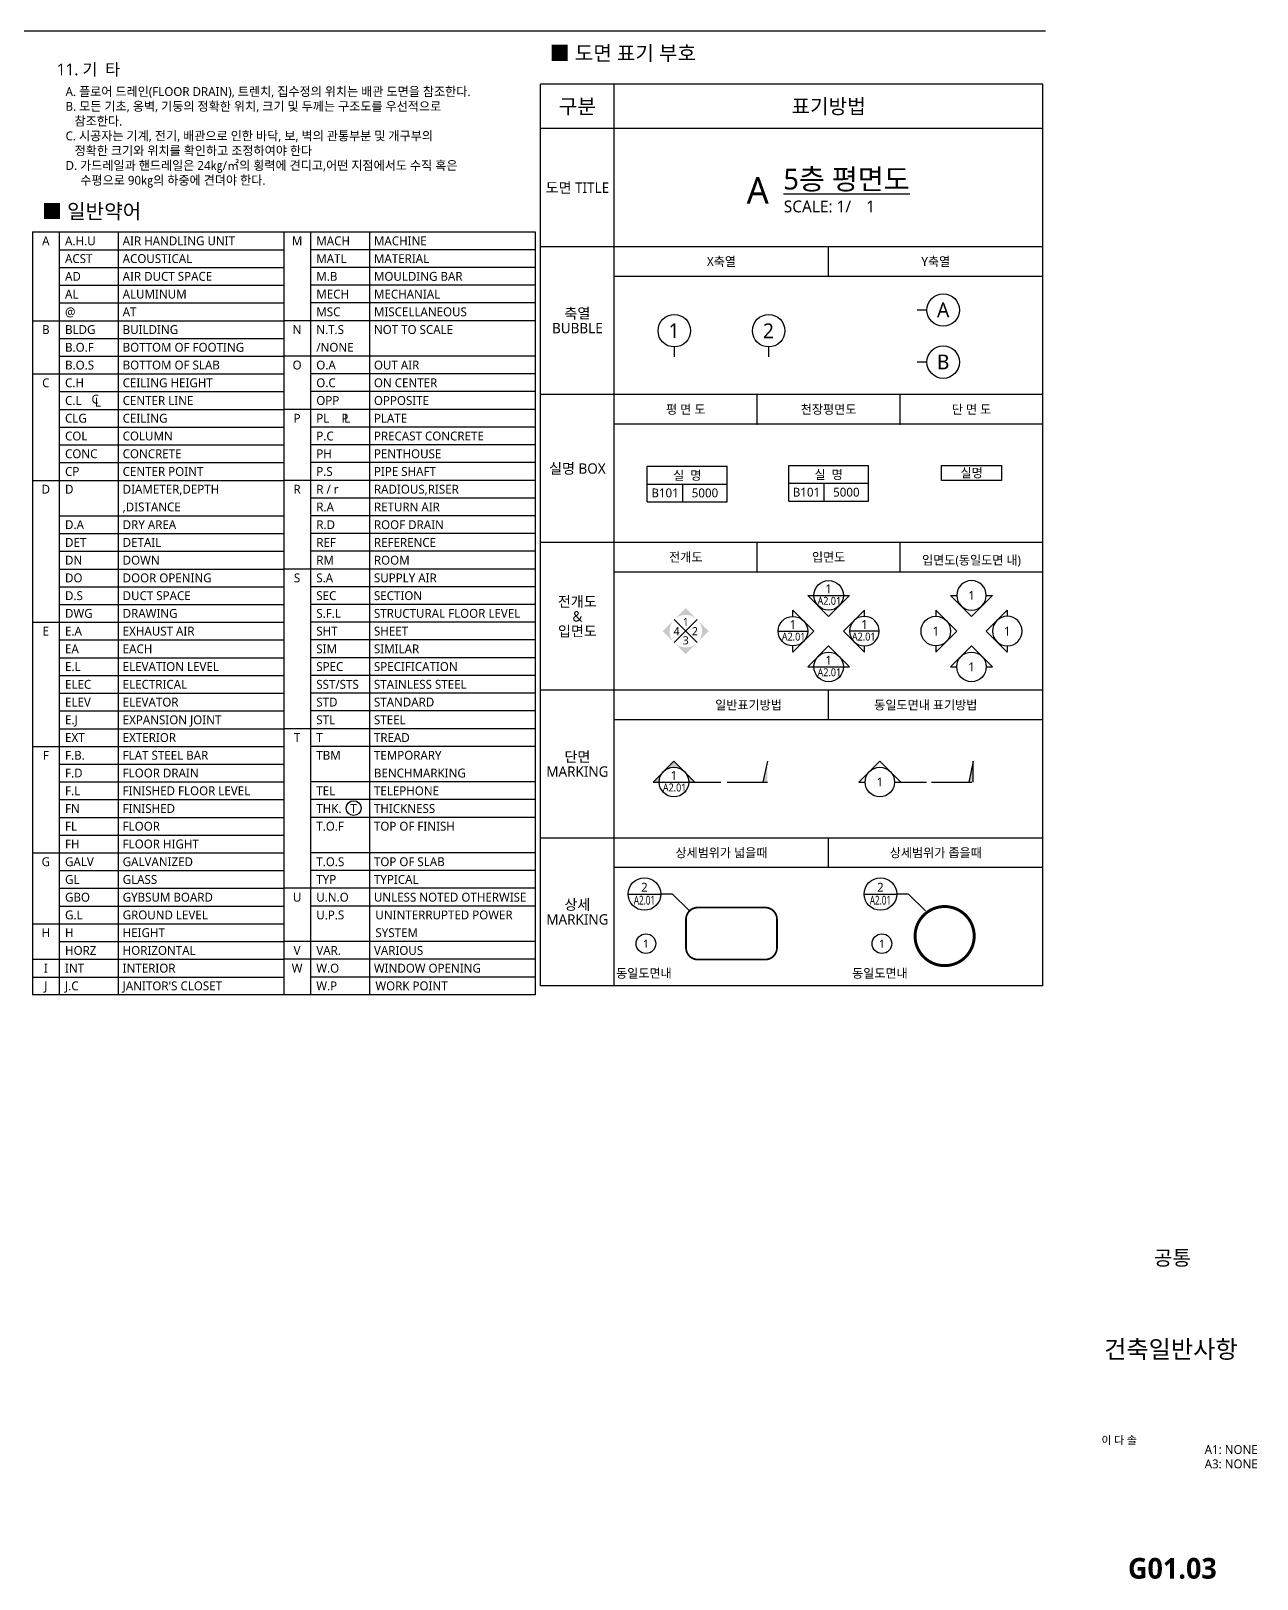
# Model space of a CAD drawing. Header units: millimetres. Extents: x 179512 to 255367, y -13105 to 40634.
# Drawn here: x 213889 to 255367, y -13105 to 39257 of the extents above; entities that cross this region are included whole.
import ezdxf
from ezdxf.enums import TextEntityAlignment as Align

# ---------------------------------------------------------------- set-up
doc = ezdxf.new("R2010")
doc.units = ezdxf.units.MM
doc.header["$LTSCALE"] = 400
doc.header["$MEASUREMENT"] = 0
doc.linetypes.add('DASHDOT', pattern=[1, 0.5, -0.25, 0, -0.25])
for name, color, linetype in [('DM1', 7, 'Continuous'), ('ELE-2', 2, 'Continuous'), ('ELE-4', 4, 'Continuous'), ('ELE-7', 7, 'Continuous'), ('SHT', 5, 'Continuous'), ('SYM', 6, 'Continuous'), ('TAG', 6, 'Continuous'), ('TEXT', 3, 'Continuous'), ('TITLE', 3, 'Continuous'), ('TXT', 3, 'Continuous')]:
    doc.layers.add(name, color=color, linetype=linetype)
doc.styles.add('맑은고딕B', font='malgunbd.ttf')
doc.styles.add('스타일1', font='malgun.ttf')

# ---------------------------------------------------------------- blocks, each defined once
blk = doc.blocks.new('TITLE')
at = {"layer": 'TITLE', "style": '스타일1'}
for tag, height, p in [('동명칭', 6, (776.7674700314461, -457.2640066988205)), ('SCALE-A1', 2.999999999957636, (797.499999988366, -522.0000000011314)), ('SCALE-A3', 2.999999999957636, (797.499999988366, -527.0000000010623)), ('DATA', 2.999999999957636, (797.500000001361, -540.0000000000873))]:
    blk.add_attdef(tag, text='', height=height, dxfattribs=at).set_placement(p, align=Align.MIDDLE)
for tag, height, p in [('TITLE1', 5.999999999912688, (776.4999999882643, -479.4005509591807)), ('TITLE4', 5.999999999912688, (776.4999999882643, -484.3859041607246)), ('TITLE2', 5.999999999912688, (776.4999999882643, -489.0000000016152)), ('TITLE5', 5.999999999912688, (776.4999999882643, -493.9938128240937)), ('TITLE3', 5.999999999912688, (776.4999999882643, -498.7046067628398)), ('NAME-1', 2.999999999957636, (760.1563121383444, -517.5000000011931)), ('NAME-2', 2.999999999957636, (760.1563121383444, -526.5000000010623)), ('A0.00', 6.999999999898137, (776.4999999884967, -561.000000000553))]:
    blk.add_attdef(tag, text='', height=height, dxfattribs=at).set_placement(p, align=Align.MIDDLE_CENTER)
blk = doc.blocks.new('ELE12')
at = {"layer": 'SYM', "color": 6}
blk.add_lwpolyline([(-7.0910438876017, 0), (7.0910438876017, 0), (0, 7.091043887543492)], close=True, dxfattribs=at)
blk.add_circle((-0.01244524744106457, 0), 5, dxfattribs=at)
at = {"layer": 'SYM', "color": 3, "style": '스타일1'}
blk.add_attdef('1', text='', height=3, dxfattribs=at).set_placement((-0.01244524744106457, 2.25), align=Align.MIDDLE)
at = {"layer": 'SYM', "color": 3, "style": '스타일1', "width": 0.8407101707977022}
blk.add_attdef('A2.01', text='', height=2.7, dxfattribs=at).set_placement((-3.768062745220959, -3.190030266763642), (4.219826146611013, -3.190030266763642), align=Align.FIT)
blk = doc.blocks.new('ELE21')
at = {"layer": 'SYM', "color": 6}
blk.add_lwpolyline([(4.987554752617143, -7.091043887659907), (7.091043887659907, -7.091043887659907), (0, 0), (-7.091043887543492, -7.091043887659907), (-5.012445247382857, -7.091043887659907)], dxfattribs=at)
blk.add_circle((-0.01244524738285691, -7.091043887659907), 5, dxfattribs=at)
at = {"layer": 'SYM', "color": 3, "style": '스타일1'}
blk.add_attdef('1', text='', height=3, dxfattribs=at).set_placement((0, -7.091043887659907), align=Align.MIDDLE)
blk = doc.blocks.new('A$C487D402D')
at = {"layer": 'SYM'}
blk.add_line((-4.658450320261181, 1.144941621360885), (6.341549679738817, 1.144941621360885), dxfattribs=at)
blk.add_ellipse((0.841549672288238, 1.144941621360885), major_axis=(5.500000007417283, 1.9138364108e-05), ratio=0.9999999987300145, start_param=-3.4797025648e-06, end_param=6.283181827477021, dxfattribs=at)
at = {"layer": 'SYM', "color": 3, "style": '스타일1', "width": 1.000000001269985}
for tag, height, p in [('A308', 2.75000000023283, (0.841549672288238, -0.9451261382055236)), ('2', 3.300000000279397, (0.841549672288238, 3.454873862167005))]:
    blk.add_attdef(tag, text='', height=height, dxfattribs=at).set_placement(p, align=Align.MIDDLE)
blk = doc.blocks.new('A$C62930536')
at = {"layer": 'SYM'}
blk.add_circle((0.3538476832327433, -0.0716490922632147), 3.333333333343944, dxfattribs=at)
at = {"layer": 'TAG', "color": 3, "style": '스타일1'}
blk.add_attdef('1', text='', height=2.666666666675155, dxfattribs=at).set_placement((0.3407098869938636, -0.1006935721834452), align=Align.MIDDLE)
blk = doc.blocks.new('A$C0CBB1D22')
at = {"layer": 'SYM'}
for p, q in [((-18.03884980302246, -5.121219456944345), (-18.03884980302246, 6.878780543054745)), ((-18.03884980302246, 6.878780543054745), (8.961150196977542, 6.878780543054745)), ((8.961150196977542, -5.121219456944345), (8.961150196977542, 6.878780543054745)), ((-18.03884980302246, 0.8787805430547451), (8.961150196977542, 0.8787805430547451)), ((-6.038849803022457, -5.121219456944345), (-6.038849803022457, 0.8787805430547451)), ((-18.03884980302246, -5.121219456944345), (8.961150196977542, -5.121219456944345))]:
    blk.add_line(p, q, dxfattribs=at)
at = {"layer": 'SYM', "color": 3, "style": '스타일1'}
for tag, p in [('실이름', (-4.538849803022458, 3.878780543054745)), ('실넘버', (-12.03884980302246, -2.121219456945254)), ('천정고', (1.461150196977541, -2.121219456945254))]:
    blk.add_attdef(tag, text='', height=2.5, dxfattribs=at).set_placement(p, align=Align.MIDDLE)
blk = doc.blocks.new('new4')
at = {"layer": 'DM1', "color": 0}
blk.add_line((159.7945912523805, 307.3962823677512), (159.7945912523805, 304.0962823674718), dxfattribs=at)
blk.add_ellipse((159.7945912523805, 312.8962823682168), major_axis=(-5.500000007069132, 6.47760015835e-05), ratio=0.9999999987300149, start_param=3.141604431044625, end_param=9.424789738224211, dxfattribs=at)
at = {"layer": 'TEXT', "color": 3, "style": '스타일1', "width": 1.000000001269985}
blk.add_attdef('1', text='', height=4.950000000419094, dxfattribs=at).set_placement((159.7118693193524, 312.8962823682168), align=Align.MIDDLE)
blk = doc.blocks.new('44')
at = {"color": 3, "style": '스타일1'}
blk.add_text('SCALE: 1/', height=4, dxfattribs=at).set_placement((-99.36455288828199, -6.122080909001994))
at = {"color": 2, "style": '스타일1'}
blk.add_attdef('A', text='', height=8.5, dxfattribs=at).set_placement((-104.4358247911945, -3.182844785292359), align=Align.RIGHT)
at = {"color": 3, "style": '스타일1'}
for tag, p, height in [('%%UYOUR--TITLE--HERE', (-99.49226230598049, 1.600708173625065), 7), ('XXX', (-71.49636567158939, -6.122080909001994), 4)]:
    blk.add_attdef(tag, p, '', height=height, dxfattribs=at)
blk = doc.blocks.new('ELE22')
at = {"layer": 'SYM', "color": 6}
blk.add_lwpolyline([(-7.091043887659907, -4.987554752617143), (-7.091043887659907, -7.091043887659907), (0, 0), (-7.091043887659907, 7.091043887543492), (-7.091043887659907, 5.012445247382857)], dxfattribs=at)
blk.add_circle((-7.091043887659907, 0.01244524738285691), 5, dxfattribs=at)
at = {"layer": 'SYM', "color": 3, "style": '스타일1'}
blk.add_attdef('1', text='', height=3, dxfattribs=at).set_placement((-7.091043887659907, 0.01244524738285691), align=Align.MIDDLE)
blk = doc.blocks.new('ELE13')
at = {"layer": 'SYM', "color": 6}
blk.add_line((-5, 0), (5, 0), dxfattribs=at)
blk.add_line((-5, 0), (5, 0), dxfattribs=at)
blk.add_lwpolyline([(0, 5), (0, 7.103489135042764), (7.091043887659907, 0.01244524749927223), (0, -7.078598640160635), (0, -5)], dxfattribs=at)
blk.add_lwpolyline([(0, 5), (0, 7.103489135042764), (7.091043887659907, 0.01244524749927223), (0, -7.078598640160635), (0, -5)], dxfattribs=at)
blk.add_circle((0, 0), 5, dxfattribs=at)
blk.add_circle((0, 0), 5, dxfattribs=at)
at = {"layer": 'SYM', "color": 3, "style": '스타일1'}
blk.add_attdef('1', text='', height=3, dxfattribs=at).set_placement((0, 2.25), align=Align.MIDDLE)
at = {"layer": 'SYM', "color": 3, "style": '스타일1', "width": 0.8407101707977022}
blk.add_attdef('A2.01', text='', height=2.7, dxfattribs=at).set_placement((-3.755617497779895, -3.190030266763642), (4.232271394052077, -3.190030266763642), align=Align.FIT)
blk = doc.blocks.new('ELE11')
at = {"layer": 'SYM', "color": 6}
blk.add_lwpolyline([(-7.0910438876017, 0), (7.0910438876017, 0), (0, -7.091043887659907)], close=True, dxfattribs=at)
blk.add_circle((-0.01244524744106457, 0), 5, dxfattribs=at)
at = {"layer": 'SYM', "color": 3, "style": '스타일1'}
blk.add_attdef('1', text='', height=3, dxfattribs=at).set_placement((-0.01244524744106457, 2.25), align=Align.MIDDLE)
at = {"layer": 'SYM', "color": 3, "style": '스타일1', "width": 0.8407101707977022}
blk.add_attdef('A2.01', text='', height=2.7, dxfattribs=at).set_placement((-3.768062745220959, -3.190030266763642), (4.219826146611013, -3.190030266763642), align=Align.FIT)

msp = doc.modelspace()

# ---------------------------------------------------------------- hatches: boundary and pattern name
at = {"layer": 'SYM'}
h = msp.add_hatch(color=256, dxfattribs=at)
edge = h.paths.add_edge_path()
edge.add_ellipse((236040.9473878622, 18956.64677771481), major_axis=(388.9087298652697, 388.9087298652697), ratio=0.9999999997984725, start_angle=179.9999999691285, end_angle=225.0000000057733)
edge.add_line((236040.9473878622, 18406.64677766824), (236040.9473878622, 18178.82931835687))
edge.add_line((236040.9473878622, 18178.82931835504), (235652.0386577874, 18567.73804805733))
edge = h.paths.add_edge_path()
edge.add_line((235263.1299273401, 18956.64677771481), (235652.0386577874, 19345.5555074171))
edge.add_ellipse((236040.9473878622, 18956.64677771481), major_axis=(-388.9087298885528, 388.9087298885528), ratio=0.9999999987371637, start_angle=2.744130418069946e-08, end_angle=45.00000003617758)
edge.add_ellipse((236040.9473878622, 18956.64677771481), major_axis=(388.9087298652697, 388.9087298652697), ratio=0.999999998652498, start_angle=134.9999999613969, end_angle=179.9999999691285)
edge.add_line((235652.0386577873, 18567.73804805728), (235263.12992734, 18956.646777713))
edge = h.paths.add_edge_path()
edge.add_line((236040.9473878622, 19734.46423711927), (236040.9473878622, 19506.64677776134))
edge.add_ellipse((236040.9473878622, 18956.64677771481), major_axis=(-388.9087298885528, 388.9087298885528), ratio=0.9999999995054544, start_angle=-45.00000001416768, end_angle=2.744130418069946e-08)
edge.add_line((235652.0386577873, 19345.55550741704), (236040.9473878622, 19734.46423711933))
h = msp.add_hatch(color=256, dxfattribs=at)
edge = h.paths.add_edge_path()
edge.add_ellipse((236040.9473878622, 18956.64677771481), major_axis=(-388.9087298652697, 388.9087298652697), ratio=0.9999999997984725, start_angle=134.9999999942267, end_angle=180.0000000308715, ccw=False)
edge.add_line((236040.9473878622, 18406.64677766824), (236040.9473878622, 18178.82931835687))
edge.add_line((236040.9473878622, 18178.82931835504), (236429.856117937, 18567.73804805733))
edge = h.paths.add_edge_path()
edge.add_line((236818.7648480119, 18956.64677771481), (236429.856117937, 19345.5555074171))
edge.add_ellipse((236040.9473878622, 18956.64677771481), major_axis=(-388.9087305725013, 388.9087305725013), ratio=0.9999999982413644, start_angle=225.0000000503812, end_angle=269.9999999725587, ccw=False)
edge.add_ellipse((236040.9473878622, 18956.64677771481), major_axis=(388.908730516291, 388.908730516291), ratio=0.9999999983260309, start_angle=270.0000000308715, end_angle=314.99999995204433, ccw=False)
edge.add_line((236429.856117937, 18567.73804805728), (236818.7648480118, 18956.646777713))
edge = h.paths.add_edge_path()
edge.add_line((236040.9473878622, 19734.46423711927), (236040.9473878622, 19506.64677776134))
edge.add_ellipse((236040.9473878622, 18956.64677771481), major_axis=(388.9087298885528, 388.9087298885528), ratio=0.9999999995054544, start_angle=359.99999997255867, end_angle=405.00000001416765, ccw=False)
edge.add_line((236429.856117937, 19345.55550741704), (236040.9473878622, 19734.46423711933))
h = msp.add_hatch(color=256, dxfattribs=at)
h.dxf.hatch_style = 1
h.paths.add_polyline_path([(235994.2827794394, 14205.30243741529, -0.198912367379658), (236140.7293888462, 13851.74904682201), (236351.0783023504, 13851.74904682201)])
h.paths.add_polyline_path([(235641.9739135845, 14560.85343558801), (235287.17599825, 14205.30243741239, -0.4142135623754993), (235994.2827794394, 14205.30243741529)])
h.paths.add_polyline_path([(235287.17599825, 14205.30243741239), (234932.8695248301, 13851.74904682201), (235140.7293888462, 13851.74904682201, -0.1989123673775247)])
for points in [[(238800.8423464646, 14554.22746639292), (238650.8423464646, 13851.74904682302), (238800.8423464646, 13851.74904682302)], [(245766.3110326978, 14554.22746639132), (245616.3110326978, 13851.74904682177), (245766.3110326978, 13851.74904682177)]]:
    msp.add_hatch(color=256, dxfattribs=at).paths.add_polyline_path(points)

# ---------------------------------------------------------------- linework, layer by layer
at = {"layer": 'ELE-2'}
msp.add_line((179511.7807211867, 39257.24597016722), (248211.7807211983, 39257.24597016722), dxfattribs=at)
at = {"layer": 'ELE-4'}
for p, q in [((231124.2807211925, 6956.646777736229), (231124.2807211926, 37456.64677773623)), ((248124.2807211925, 37456.64677773629), (231124.2807211926, 37456.64677773623)), ((233624.2807211925, 6956.646777736229), (233624.2807211926, 37456.64677773623)), ((248124.2807211926, 6956.646777736229), (248124.2807211925, 37456.64677773623)), ((248124.2807211925, 35956.64677773629), (231124.2807211926, 35956.64677773623)), ((213941.8436501091, 32457.24597016722), (213941.8436501092, 6657.245970167047)), ((213941.8436501091, 32457.24597016722), (230941.8436501091, 32457.24597016722)), ((222441.8436501091, 32457.24597016722), (222441.8436501092, 6657.245970167047)), ((230941.8436501091, 32457.24597016722), (230941.8436501092, 6657.245970167076)), ((248124.2807211925, 31956.64677773631), (231124.2807211926, 31956.64677773626)), ((248124.2807211925, 31956.64677773632), (231124.2807211926, 31956.64677773626)), ((213941.8436501091, 29457.24597016722), (222441.8436501091, 29457.24597016722)), ((230941.8436501091, 29457.24597016722), (222441.8436501092, 29457.24597016722)), ((230941.8436501091, 28257.24597016723), (222441.8436501091, 28257.24597016721)), ((213941.8436501091, 27657.24597016722), (222441.8436501091, 27657.24597016723)), ((248124.2807211925, 26956.64677773626), (231124.2807211926, 26956.6467777362)), ((230941.8436501091, 26457.24597016723), (222441.8436501092, 26457.24597016723)), ((213941.8436501091, 24057.24597016721), (222441.8436501091, 24057.24597016721)), ((230941.8436501091, 24057.24597016724), (222441.8436501092, 24057.24597016724)), ((248124.2807211925, 21956.64677773628), (231124.2807211926, 21956.64677773622)), ((230941.8436501091, 21057.24597016726), (222441.8436501092, 21057.24597016726)), ((213941.8436501091, 19257.24597016721), (222441.8436501091, 19257.24597016721)), ((248124.2807211926, 16956.64677773628), (231124.2807211926, 16956.64677773622)), ((230941.8436501091, 15657.24597016732), (222441.8436501091, 15657.24597016732)), ((213941.8436501092, 15057.24597016716), (222441.8436501091, 15057.24597016717)), ((248124.2807211926, 11956.64677773623), (231124.2807211926, 11956.64677773623)), ((213941.8436501092, 11457.2459701671), (222441.8436501091, 11457.2459701671)), ((230941.8436501091, 10257.24597016733), (222441.8436501091, 10257.24597016732)), ((213941.8436501091, 9057.245970167061), (222441.8436501091, 9057.245970167061)), ((230941.8436501091, 8457.245970167338), (222441.8436501091, 8457.245970167338)), ((213941.8436501091, 7857.245970167047), (222441.8436501091, 7857.245970167047)), ((230941.8436501091, 7857.245970167338), (222441.8436501091, 7857.245970167323)), ((213941.8436501091, 7257.245970167047), (222441.8436501091, 7257.245970167047)), ((248124.2807211926, 6956.646777736229), (231124.2807211925, 6956.646777736229)), ((222441.8436501091, 6657.245970167047), (213941.8436501092, 6657.245970167032)), ((230941.8436501091, 6657.245970167338), (222441.8436501091, 6657.245970167323))]:
    msp.add_line(p, q, dxfattribs=at)
at = {"layer": 'ELE-7'}
for p, q in [((214841.8436501091, 32457.24597016722), (214841.8436501091, 6657.245970167047)), ((216841.8436501091, 32457.24597016722), (216841.8436501091, 6657.245970167047)), ((223341.8436501091, 32457.24597016722), (223341.8436501091, 6657.245970167047)), ((225341.8436501091, 32457.24597016722), (225341.8436501091, 6657.245970167061)), ((240874.2807211926, 30956.64677773631), (240874.2807211926, 31956.64677773631)), ((214841.8436501092, 31857.24597016722), (222441.8436501091, 31857.24597016721)), ((230941.8436501091, 31857.24597016723), (223341.8436501092, 31857.24597016722)), ((214841.8436501092, 31257.24597016723), (222441.8436501091, 31257.24597016722)), ((230941.8436501091, 31257.24597016723), (223341.8436501092, 31257.24597016722)), ((248124.2807211925, 30956.64677773631), (233624.2807211927, 30956.64677773626)), ((214841.8436501092, 30657.24597016723), (222441.8436501091, 30657.24597016722)), ((230941.8436501091, 30657.24597016722), (223341.8436501092, 30657.24597016722)), ((214841.8436501092, 30057.24597016722), (222441.8436501091, 30057.24597016722)), ((230941.8436501091, 30057.24597016723), (223341.8436501092, 30057.24597016722)), ((214841.8436501092, 28857.24597016722), (222441.8436501091, 28857.24597016722)), ((214841.8436501092, 28257.24597016722), (222441.8436501091, 28257.24597016722)), ((230941.8436501091, 27657.24597016724), (223341.8436501092, 27657.24597016724)), ((214841.8436501092, 27057.24597016722), (222441.8436501091, 27057.24597016722)), ((230941.8436501091, 27057.24597016724), (223341.8436501092, 27057.24597016723)), ((248124.2807211925, 26956.64677773626), (231124.2807211926, 26956.6467777362)), ((238457.6140545259, 25956.6467777362), (238457.6140545259, 26956.6467777362)), ((243290.9473878592, 25956.6467777362), (243290.9473878592, 26956.6467777362)), ((214841.8436501092, 26457.24597016722), (222441.8436501091, 26457.24597016722)), ((214841.8436501092, 25857.24597016722), (222441.8436501091, 25857.24597016721)), ((230941.8436501091, 25857.24597016726), (223341.8436501092, 25857.24597016726)), ((248124.2807211925, 25956.6467777362), (233624.2807211927, 25956.6467777362)), ((214841.8436501092, 25257.24597016722), (222441.8436501091, 25257.24597016723)), ((230941.8436501091, 25257.24597016726), (223341.8436501092, 25257.24597016725)), ((214841.8436501092, 24657.24597016722), (222441.8436501091, 24657.24597016722)), ((230941.8436501091, 24657.24597016725), (223341.8436501092, 24657.24597016724)), ((230941.8436501091, 23457.24597016726), (223341.8436501092, 23457.24597016726)), ((214841.8436501092, 22857.24597016721), (222441.8436501091, 22857.24597016721)), ((230941.8436501091, 22857.24597016726), (223341.8436501092, 22857.24597016726)), ((214841.8436501092, 22257.24597016721), (222441.8436501091, 22257.24597016721)), ((230941.8436501091, 22257.24597016726), (223341.8436501092, 22257.24597016725)), ((214841.8436501092, 21657.24597016721), (222441.8436501091, 21657.24597016722)), ((230941.8436501091, 21657.24597016726), (223341.8436501092, 21657.24597016726)), ((238457.6140545259, 20956.64677773628), (238457.6140545259, 21956.64677773628)), ((243290.9473878592, 20956.64677773628), (243290.9473878592, 21956.64677773628)), ((214841.8436501092, 21057.24597016721), (222441.8436501091, 21057.24597016721)), ((248124.2807211925, 20956.64677773622), (233624.2807211927, 20956.64677773622)), ((214841.8436501092, 20457.24597016721), (222441.8436501091, 20457.24597016721)), ((230941.8436501091, 20457.24597016729), (223341.8436501092, 20457.24597016729)), ((214841.8436501092, 19857.24597016721), (222441.8436501091, 19857.24597016721)), ((230941.8436501091, 19857.24597016729), (223341.8436501092, 19857.24597016728)), ((230941.8436501091, 19257.24597016728), (223341.8436501092, 19257.24597016727)), ((214841.8436501092, 18657.24597016721), (222441.8436501091, 18657.24597016721)), ((230941.8436501091, 18657.24597016729), (223341.8436501092, 18657.24597016729)), ((214841.8436501092, 18057.2459701672), (222441.8436501091, 18057.2459701672)), ((230941.8436501091, 18057.2459701673), (223341.8436501092, 18057.2459701673)), ((214841.8436501092, 17457.24597016719), (222441.8436501091, 17457.2459701672)), ((230941.8436501091, 17457.2459701673), (223341.8436501092, 17457.24597016729)), ((214841.8436501092, 16857.24597016718), (222441.8436501091, 16857.24597016718)), ((230941.8436501091, 16857.24597016729), (223341.8436501092, 16857.24597016729)), ((240874.2807211926, 15956.64677773622), (240874.2807211926, 16956.64677773622)), ((214841.8436501092, 16257.24597016718), (222441.8436501091, 16257.24597016719)), ((230941.8436501091, 16257.2459701673), (223341.8436501092, 16257.2459701673)), ((248124.2807211926, 15956.64677773622), (233624.2807211927, 15956.64677773622)), ((214841.8436501092, 15657.24597016717), (222441.8436501091, 15657.24597016717)), ((230941.8436501091, 15057.24597016733), (223341.8436501092, 15057.24597016733)), ((214841.8436501092, 14457.24597016715), (222441.8436501091, 14457.24597016715)), ((214841.8436501092, 13857.24597016714), (222441.8436501091, 13857.24597016714)), ((230941.8436501091, 13857.24597016733), (223341.8436501092, 13857.24597016733)), ((214841.8436501092, 13257.24597016713), (222441.8436501091, 13257.24597016713)), ((230941.8436501091, 13257.24597016733), (223341.8436501092, 13257.24597016732)), ((214841.8436501092, 12657.24597016711), (222441.8436501091, 12657.24597016713)), ((230941.8436501091, 12657.24597016733), (223341.8436501092, 12657.24597016733)), ((214841.8436501092, 12057.24597016711), (222441.8436501091, 12057.24597016711)), ((240874.2807211926, 10956.64677773623), (240874.2807211926, 11956.64677773623)), ((230941.8436501091, 11457.24597016734), (223341.8436501092, 11457.24597016734)), ((214841.8436501092, 10857.24597016708), (222441.8436501091, 10857.24597016709)), ((230941.8436501091, 10857.24597016734), (223341.8436501092, 10857.24597016733)), ((248124.2807211926, 10956.64677773623), (233624.2807211927, 10956.64677773623)), ((214841.8436501092, 10257.24597016708), (222441.8436501091, 10257.24597016708)), ((214841.8436501092, 9657.245970167076), (222441.8436501091, 9657.245970167076)), ((230941.8436501091, 9657.245970167338), (223341.8436501092, 9657.245970167338)), ((214841.8436501091, 8457.245970167061), (222441.8436501091, 8457.245970167061)), ((230941.8436501091, 7257.245970167338), (223341.8436501092, 7257.245970167338))]:
    msp.add_line(p, q, dxfattribs=at)
for p in [(238457.6140545259, 25956.6467777362), (243290.9473878592, 25956.6467777362)]:
    msp.add_point(p, dxfattribs=at)
at = {"layer": 'SYM'}
for p, q in [((235652.0386577844, 18567.73804805728), (236429.8561179341, 19345.55550741518)), ((236429.8561179341, 18567.73804805728), (235652.0386577844, 19345.55550741518)), ((238800.8423464609, 14554.22746639222), (238650.8423464609, 13851.74904682197)), ((245766.3110326978, 14554.22746639167), (245616.3110326978, 13851.74904682142)), ((245766.3110326978, 13851.74904682142), (245766.3110326978, 14554.22746639167)), ((236140.7293888462, 13851.74904682201), (237222.533448292, 13851.74904682201)), ((237445.0217528505, 13851.74904682197), (238800.8423464609, 13851.74904682197)), ((243106.1980750831, 13851.74904682147), (244188.0021345289, 13851.74904682147)), ((244357.6808923466, 13851.74904682142), (245713.501485957, 13851.74904682142))]:
    msp.add_line(p, q, dxfattribs=at)
msp.add_lwpolyline([(246726.7136452488, 24056.64677773621), (244697.2617493212, 24056.64677773621), (244697.2617493212, 24556.64677773621), (246726.7136452488, 24556.64677773621)], close=True, dxfattribs=at)
at = {"layer": 'SYM', "color": 6}
for points in [[(236166.4681946594, 9490.637451189776), (235593.2342900196, 10064.10299345639), (235193.2342900196, 10064.10299345639)], [(244150.3878284295, 9490.637451189776), (243577.1539237897, 10064.10299345639), (243177.1539237897, 10064.10299345639)]]:
    msp.add_lwpolyline(points, dxfattribs=at)
at = {"layer": 'SYM', "linetype": 'DASHDOT'}
for points, const_width in [([(236049.3109071353, 9207.79473871727), (236049.3109071353, 8247.79473871727, 0.414213562373094), (236449.3109071316, 7847.794738714359), (238726.6404285027, 7847.794738714359, 0.414213562373095), (239126.6404285027, 8247.79473871727), (239126.6404285027, 9207.79473871727, 0.414213562373095), (238726.6404285027, 9607.794738714592), (236449.3109071316, 9607.794738714592, 0.414213562373095)], 60), ([(243798.9159658533, 8642.109313765834, 1), (245798.9159658533, 8642.109313765834, 1)], 100)]:
    msp.add_lwpolyline(points, format="xyb", close=True, dxfattribs=dict(at, const_width=const_width))
at = {"layer": 'TEXT'}
msp.add_circle((224805.7311332931, 12970.14424597482), 250, dxfattribs=at)

# ---------------------------------------------------------------- block references
at = {"layer": 'DM1'}
ref = msp.add_blockref('new4', (213459.6524844175, 45797.93637080225), dxfattribs=dict(at, xscale=100, yscale=100, zscale=100, rotation=270))
ref.add_attrib('1', 'A', dxfattribs={"layer": 'TEXT', "color": 3, "height": 500.0000000000692, "style": '스타일1'}).set_placement((244749.2807212441, 29826.74943886525), align=Align.MIDDLE)
ref = msp.add_blockref('new4', (219673.3068460561, -2170.481459038832), dxfattribs=dict(at, xscale=100.0000000000146, yscale=100.0000000000146, zscale=100.0000000000146))
ref.add_attrib('1', '1', dxfattribs={"layer": 'TEXT', "color": 3, "height": 500.0000000000692, "style": '스타일1'}).set_placement((235644.4937779931, 29119.14677778768), align=Align.MIDDLE)
ref = msp.add_blockref('new4', (222866.3363458484, -2170.481459038832), dxfattribs=dict(at, xscale=100.0000000000146, yscale=100.0000000000146, zscale=100.0000000000146))
ref.add_attrib('1', '2', dxfattribs={"layer": 'TEXT', "color": 3, "height": 500.0000000000692, "style": '스타일1'}).set_placement((238837.5232777854, 29119.14677778768), align=Align.MIDDLE)
ref = msp.add_blockref('new4', (213459.6524844175, 44034.74961996698), dxfattribs=dict(at, xscale=100, yscale=100, zscale=100, rotation=270))
ref.add_attrib('1', 'B', dxfattribs={"layer": 'TEXT', "color": 3, "height": 500.0000000000692, "style": '스타일1'}).set_placement((244749.2807212441, 28063.56268802998), align=Align.MIDDLE)
at = {"layer": 'SYM'}
ref = msp.add_blockref('A$C0CBB1D22', (236544.8323681615, 23843.76872343074), dxfattribs=dict(at, xscale=100.0000000000146, yscale=100.0000000000146, zscale=100.0000000000146))
ref.add_attrib('실넘버', 'B101', dxfattribs={"color": 3, "height": 300.0000000000415, "style": '스타일1'}).set_placement((235340.9473878591, 23631.64677773665), align=Align.MIDDLE)
ref.add_attrib('천정고', '5000', dxfattribs={"color": 3, "height": 300.0000000000415, "style": '스타일1'}).set_placement((236690.9473878593, 23631.64677773665), align=Align.MIDDLE)
ref.add_attrib('실이름', '실  명', dxfattribs={"color": 3, "height": 300.0000000000415, "style": '스타일1'}).set_placement((236090.9473878592, 24231.64677773665), align=Align.MIDDLE)
ref = msp.add_blockref('A$C0CBB1D22', (241328.1657014951, 23868.76872343074), dxfattribs=dict(at, xscale=100.0000000000146, yscale=100.0000000000146, zscale=100.0000000000146))
ref.add_attrib('실넘버', 'B101', dxfattribs={"color": 3, "height": 300.0000000000415, "style": '스타일1'}).set_placement((240124.2807211927, 23656.64677773665), align=Align.MIDDLE)
ref.add_attrib('천정고', '5000', dxfattribs={"color": 3, "height": 300.0000000000415, "style": '스타일1'}).set_placement((241474.2807211928, 23656.64677773665), align=Align.MIDDLE)
ref.add_attrib('실이름', '실  명', dxfattribs={"color": 3, "height": 300.0000000000415, "style": '스타일1'}).set_placement((240874.2807211928, 24256.64677773665), align=Align.MIDDLE)
at = {"layer": 'SYM', "xscale": 100, "yscale": 100, "zscale": 100}
for name, p, values in [('ELE11', (240875.5252459425, 20165.75116650222), {'1': '1', 'A2.01': 'A2.01'}), ('ELE13', (239666.4208571765, 18955.4022529863), {'1': '1', 'A2.01': 'A2.01'}), ('ELE22', (245208.8585792758, 18956.64677773617), {'1': '1'}), ('ELE12', (240875.5252459425, 17747.54238898188), {'1': '1', 'A2.01': 'A2.01'}), ('ELE21', (245708.8585792758, 18456.64677773617), {'1': '1'}), ('ELE12', (235641.9739135903, 13851.74904682201), {'1': '1', 'A2.01': 'A2.01'}), ('ELE21', (242607.4425998213, 14560.85343558746), {'1': '1'})]:
    msp.add_blockref(name, p, dxfattribs=at).add_auto_attribs(values)
at = {"layer": 'SYM'}
ref = msp.add_blockref('ELE21', (245708.8585792758, 19456.64677773617), dxfattribs=dict(at, xscale=-100, yscale=100, zscale=100, rotation=180))
ref.add_attrib('1', '1', dxfattribs={"color": 3, "height": 300, "style": '스타일1'}).set_placement((245708.8585792758, 20165.75116649471), align=Align.MIDDLE)
ref = msp.add_blockref('ELE13', (242084.6296347085, 18955.4022529863), dxfattribs=dict(at, xscale=-100, yscale=100, zscale=100))
ref.add_attrib('1', '1', dxfattribs={"color": 3, "height": 300, "style": '스타일1'}).set_placement((242084.6296347085, 19180.4022529863), align=Align.MIDDLE)
ref.add_attrib('A2.01', 'A2.01', dxfattribs={"color": 3, "height": 270, "style": '스타일1', "width": 0.8407101708148558}).set_placement((241661.4024952951, 18636.39922630714), (242460.1913844946, 18636.39922630714), align=Align.FIT)
ref = msp.add_blockref('ELE22', (246208.8585792758, 18956.64677773617), dxfattribs=dict(at, xscale=-100, yscale=100, zscale=100))
ref.add_attrib('1', '1', dxfattribs={"color": 3, "height": 300, "style": '스타일1'}).set_placement((246917.9629680417, 18957.8913024684), align=Align.MIDDLE)
ref = msp.add_blockref('A$C487D402D', (234559.0793220456, 9949.608831320302), dxfattribs=dict(at, xscale=100, yscale=100, zscale=100))
ref.add_attrib('A308', 'A2.01', dxfattribs={"color": 3, "height": 300, "style": '스타일1', "width": 0.7}).set_placement((234643.2342892736, 9855.096217499808), align=Align.MIDDLE)
ref.add_attrib('2', '2', dxfattribs={"color": 3, "height": 300, "style": '스타일1'}).set_placement((234643.2342892736, 10295.09621753706), align=Align.MIDDLE)
ref = msp.add_blockref('A$C487D402D', (242542.9989558158, 9949.608831320302), dxfattribs=dict(at, xscale=100, yscale=100, zscale=100))
ref.add_attrib('A308', 'A2.01', dxfattribs={"color": 3, "height": 300, "style": '스타일1', "width": 0.7}).set_placement((242627.1539230437, 9855.096217499808), align=Align.MIDDLE)
ref.add_attrib('2', '2', dxfattribs={"color": 3, "height": 300, "style": '스타일1'}).set_placement((242627.1539230437, 10295.09621753706), align=Align.MIDDLE)
ref = msp.add_blockref('A$C62930536', (234657.8495217028, 8393.112299094735), dxfattribs=dict(at, xscale=100, yscale=100, zscale=100))
ref.add_attrib('1', '1', dxfattribs={"layer": 'TAG', "color": 3, "height": 270, "style": '스타일1'}).set_placement((234691.9205104008, 8383.042941876398), align=Align.MIDDLE)
ref = msp.add_blockref('A$C62930536', (242641.7691554738, 8393.112299095084), dxfattribs=dict(at, xscale=100, yscale=100, zscale=100))
ref.add_attrib('1', '1', dxfattribs={"layer": 'TAG', "color": 3, "height": 270, "style": '스타일1'}).set_placement((242675.8401441717, 8383.042941876747), align=Align.MIDDLE)
at = {"layer": 'TEXT'}
ref = msp.add_blockref('TITLE', (174853.7999625462, -16042.752575466), dxfattribs=dict(at, xscale=100.0000007477166, yscale=100.0000007477166, zscale=100.0000007477166))
ref.add_attrib('TITLE2', '건축일반사항', dxfattribs={"layer": 'SHT', "color": 4, "height": 600, "style": '맑은고딕B'}).set_placement((252453.8299241378, -5334.141634261267), align=Align.MIDDLE_CENTER)
ref.add_attrib('NAME-1', '이 다 솔', dxfattribs={"color": 3, "height": 270.0000020188348, "style": '스타일1'}).set_placement((250103.8005251798, -8409.491044079732), align=Align.MIDDLE_LEFT)
ref.add_attrib('SCALE-A1', 'A1: NONE', dxfattribs={"layer": 'SHT', "color": 3, "height": 300.0000022431498, "style": '스타일1'}).set_placement((254492.9099489122, -8725.570839603393), align=Align.MIDDLE)
ref.add_attrib('SCALE-A3', 'A3: NONE', dxfattribs={"layer": 'SHT', "color": 3, "height": 300.0000022431498, "style": '스타일1'}).set_placement((254492.9099489122, -9211.981901956431), align=Align.MIDDLE)
ref.add_attrib('A0.00', 'G01.03', dxfattribs={"layer": 'SHT', "color": 4, "height": 700, "style": '맑은고딕B'}).set_placement((252503.8005431246, -12742.75255079086), align=Align.MIDDLE_CENTER)
at = {"layer": 'TXT'}
ref = msp.add_blockref('44', (249294.6037252941, 33733.76113460198), dxfattribs=dict(at, xscale=100.0000000000146, yscale=100.0000000000146, zscale=100.0000000000146))
ref.add_attrib('%%UYOUR--TITLE--HERE', '%%U5층 평면도', (239345.3774946944, 33893.83195196543), dxfattribs={"layer": '0', "color": 3, "height": 700.0000000000969, "style": '스타일1'})
ref.add_attrib('A', 'A', dxfattribs={"layer": '0', "color": 2, "height": 900.0000000001246, "style": '스타일1'}).set_placement((238851.0212461725, 33415.47665607356), align=Align.RIGHT)
ref.add_attrib('XXX', '1', (242144.9671581333, 33121.55304370154), dxfattribs={"layer": '0', "color": 3, "height": 400.0000000000554, "style": '스타일1'})

# ---------------------------------------------------------------- texts
at = {"layer": 'SYM', "color": 3, "style": '스타일1'}
for s, height, p in [('1', 275.0000000000381, (236040.9473878593, 19267.77376148404)), ('4', 275.0000000466042, (235729.8204035759, 18956.64677771294)), ('2', 275.0000000000381, (236352.0743717701, 18956.64677771294)), ('3', 275.0000000000381, (236040.9473878593, 18645.51979398841))]:
    msp.add_text(s, height=height, dxfattribs=at).set_placement(p, align=Align.MIDDLE)
at = {"layer": 'TEXT', "style": '스타일1'}
for s, height, p in [('■ 도면 표기 부호', 500, (231435.1427425678, 38506.64677773626)), ('11. 기  타', 400, (214760.1427425736, 37956.64677773626)), ('A. 플로어 드레인(FLOOR DRAIN), 트렌치, 집수정의 위치는 배관 도면을 참조한다.', 300, (215060.1427425736, 37206.64677773626)), ('B. 모든 기초, 옹벽, 기둥의 정확한 위치, 크기 및 두께는 구조도를 우선적으로 ', 300, (215060.1427425736, 36706.64677773626)), ('   참조한다.', 300, (215060.1427425736, 36206.64677773626)), ('C. 시공자는 기계, 전기, 배관으로 인한 바닥, 보, 벽의 관통부분 및 개구부의 ', 300, (215060.1427425736, 35706.64677773626)), ('   정확한 크기와 위치를 확인하고 조정하여야 한다', 300, (215060.1427425736, 35206.64677773626)), ('D. 가드레일과 핸드레일은 24㎏/㎡의 횡력에 견디고,어떤 지점에서도 수직 혹은', 300, (215060.1427425736, 34706.64677773626)), ('수평으로 90㎏의 하중에 견뎌야 한다.', 300, (215560.1427425736, 34206.64677773626)), ('■ 일반약어', 500, (214260.1427425794, 33156.64677773626)), ('A.H.U', 300, (215041.8436501091, 32157.24597016721)), ('AIR HANDLING UNIT', 300, (216991.8436501091, 32157.24597016721)), ('MACH', 300, (223541.8436501091, 32157.24597016721)), ('MACHINE', 300, (225491.8436501091, 32157.24597016721)), ('ACST', 300, (215041.8436501091, 31557.24597016721)), ('ACOUSTICAL', 300, (216991.8436501091, 31557.24597016721)), ('MATL', 300, (223541.8436501091, 31557.24597016721)), ('MATERIAL', 300, (225491.8436501091, 31557.24597016721)), ('AD', 300, (215041.8436501091, 30957.24597016721)), ('AIR DUCT SPACE', 300, (216991.8436501091, 30957.24597016721)), ('M.B', 300, (223541.8436501091, 30957.24597016721)), ('MOULDING BAR', 300, (225491.8436501091, 30957.24597016721)), ('AL', 300, (215041.8436501091, 30357.24597016721)), ('ALUMINUM', 300, (216991.8436501091, 30357.24597016721)), ('MECH', 300, (223541.8436501091, 30357.24597016721)), ('MECHANIAL', 300, (225491.8436501091, 30357.24597016721)), ('@', 300, (215041.8436501091, 29757.24597016721)), ('AT', 300, (216991.8436501091, 29757.24597016721)), ('MSC', 300, (223541.8436501091, 29757.24597016721)), ('MISCELLANEOUS', 300, (225491.8436501091, 29757.24597016721)), ('BLDG', 300, (215041.8436501091, 29157.24597016721)), ('BUILDING', 300, (216991.8436501091, 29157.24597016721)), ('N.T.S', 300, (223541.8436501091, 29157.24597016721)), ('NOT TO SCALE', 300, (225491.8436501091, 29157.24597016721)), ('B.O.F', 300, (215041.8436501091, 28557.24597016721)), ('BOTTOM OF FOOTING', 300, (216991.8436501091, 28557.24597016721)), ('/NONE', 300, (223541.8436501091, 28557.24597016721)), ('B.O.S', 300, (215041.8436501091, 27957.24597016721)), ('BOTTOM OF SLAB', 300, (216991.8436501091, 27957.24597016721)), ('O.A', 300, (223541.8436501091, 27957.24597016722)), ('OUT AIR', 300, (225491.8436501091, 27957.24597016722)), ('C.H', 300, (215041.8436501091, 27357.24597016721)), ('CEILING HEIGHT', 300, (216991.8436501091, 27357.24597016721)), ('O.C', 300, (223541.8436501091, 27357.24597016722)), ('ON CENTER', 300, (225491.8436501091, 27357.24597016722)), ('C.L', 300, (215041.8436501091, 26757.24597016721)), ('C', 300, (215938.1939546088, 26806.16502476575)), ('L', 300, (216052.0824304797, 26703.94692003784)), ('CENTER LINE', 300, (216991.8436501091, 26757.24597016721)), ('OPP', 300, (223541.8436501091, 26757.24597016722)), ('OPPOSITE', 300, (225491.8436501091, 26757.24597016722)), ('CLG', 300, (215041.8436501092, 26157.24597016721)), ('CEILING', 300, (216991.8436501092, 26157.24597016721)), ('PL', 300, (223541.8436501091, 26157.24597016723)), ('P', 300, (224391.2746087094, 26157.24597016723)), ('L', 300, (224482.2382627361, 26157.24597016723)), ('PLATE', 300, (225491.8436501091, 26157.24597016723)), ('COL', 300, (215041.8436501092, 25557.24597016721)), ('COLUMN', 300, (216991.8436501092, 25557.24597016721)), ('P.C', 300, (223541.8436501091, 25557.24597016723)), ('PRECAST CONCRETE', 300, (225491.8436501091, 25557.24597016723)), ('CONC', 300, (215041.8436501092, 24957.24597016721)), ('CONCRETE', 300, (216991.8436501092, 24957.24597016721)), ('PH', 300, (223541.8436501091, 24957.24597016723)), ('PENTHOUSE', 300, (225491.8436501091, 24957.24597016723)), ('CP', 300, (215041.8436501092, 24357.2459701672)), ('CENTER POINT', 300, (216991.8436501092, 24357.2459701672)), ('P.S', 300, (223541.8436501091, 24357.24597016723)), ('PIPE SHAFT', 300, (225491.8436501091, 24357.24597016723)), ('D', 300, (215041.8436501091, 23757.2459701672)), ('DIAMETER,DEPTH', 300, (216991.8436501091, 23757.2459701672)), ('R / r', 300, (223541.8436501091, 23757.24597016724)), ('RADIOUS,RISER', 300, (225491.8436501091, 23757.24597016724)), (',DISTANCE', 300, (216991.8436501091, 23157.2459701672)), ('R.A', 300, (223541.8436501091, 23157.24597016724)), ('RETURN AIR', 300, (225491.8436501091, 23157.24597016724)), ('D.A', 300, (215041.8436501092, 22557.2459701672)), ('DRY AREA', 300, (216991.8436501092, 22557.2459701672)), ('R.D', 300, (223541.8436501091, 22557.24597016724)), ('ROOF DRAIN', 300, (225491.8436501091, 22557.24597016724)), ('DET', 300, (215041.8436501091, 21957.2459701672)), ('DETAIL', 300, (216991.8436501091, 21957.2459701672)), ('REF', 300, (223541.8436501091, 21957.24597016724)), ('REFERENCE', 300, (225491.8436501091, 21957.24597016724)), ('DN', 300, (215041.8436501091, 21357.2459701672)), ('DOWN ', 300, (216991.8436501091, 21357.2459701672)), ('RM', 300, (223541.8436501091, 21357.24597016725)), ('ROOM', 300, (225491.8436501091, 21357.24597016725)), ('DO', 300, (215041.8436501092, 20757.2459701672)), ('DOOR OPENING', 300, (216991.8436501092, 20757.2459701672)), ('S.A', 300, (223541.8436501091, 20757.24597016726)), ('SUPPLY AIR', 300, (225491.8436501091, 20757.24597016726)), ('D.S', 300, (215041.8436501092, 20157.2459701672)), ('DUCT SPACE', 300, (216991.8436501092, 20157.2459701672)), ('SEC', 300, (223541.8436501091, 20157.24597016726)), ('SECTION', 300, (225491.8436501091, 20157.24597016726)), ('DWG', 300, (215041.8436501092, 19557.2459701672)), ('DRAWING', 300, (216991.8436501092, 19557.2459701672)), ('S.F.L', 300, (223541.8436501091, 19557.24597016726)), ('STRUCTURAL FLOOR LEVEL', 300, (225491.8436501091, 19557.24597016726)), ('E.A', 300, (215041.8436501091, 18957.2459701672)), ('EXHAUST AIR', 300, (216991.8436501091, 18957.2459701672)), ('SHT', 300, (223541.8436501091, 18957.24597016726)), ('SHEET', 300, (225491.8436501091, 18957.24597016726)), ('EA', 300, (215041.8436501091, 18357.24597016719)), ('EACH', 300, (216991.8436501091, 18357.24597016719)), ('SIM', 300, (223541.8436501091, 18357.24597016727)), ('SIMILAR', 300, (225491.8436501091, 18357.24597016727)), ('E.L', 300, (215041.8436501091, 17757.24597016718)), ('ELEVATION LEVEL', 300, (216991.8436501091, 17757.24597016718)), ('SPEC', 300, (223541.8436501091, 17757.24597016728)), ('SPECIFICATION', 300, (225491.8436501091, 17757.24597016728)), ('ELEC', 300, (215041.8436501091, 17157.24597016718)), ('ELECTRICAL', 300, (216991.8436501091, 17157.24597016718)), ('SST/STS', 300, (223541.8436501091, 17157.24597016728)), ('STAINLESS STEEL', 300, (225491.8436501091, 17157.24597016728)), ('ELEV', 300, (215041.8436501092, 16557.24597016717)), ('ELEVATOR', 300, (216991.8436501092, 16557.24597016717)), ('STD', 300, (223541.8436501091, 16557.24597016728)), ('STANDARD', 300, (225491.8436501091, 16557.24597016728)), ('E.J', 300, (215041.8436501092, 15957.24597016716)), ('EXPANSION JOINT', 300, (216991.8436501092, 15957.24597016716)), ('STL', 300, (223541.8436501091, 15957.24597016729)), ('STEEL', 300, (225491.8436501091, 15957.24597016729)), ('EXT', 300, (215041.8436501091, 15357.24597016716)), ('EXTERIOR', 300, (216991.8436501091, 15357.24597016716)), ('T', 300, (223541.8436501091, 15357.24597016732)), ('TREAD', 300, (225491.8436501091, 15357.24597016732)), ('F.B.', 300, (215041.8436501091, 14757.24597016714)), ('FLAT STEEL BAR', 300, (216991.8436501091, 14757.24597016714)), ('TBM', 300, (223541.8436501091, 14757.24597016732)), ('TEMPORARY', 300, (225491.8436501091, 14757.24597016732)), ('F.D', 300, (215041.8436501091, 14157.24597016713)), ('FLOOR DRAIN', 300, (216991.8436501091, 14157.24597016713)), ('BENCHMARKING', 300, (225491.8436501091, 14157.24597016732)), ('F.L', 300, (215041.8436501091, 13557.24597016712)), ('FINISHED FLOOR LEVEL', 300, (216991.8436501091, 13557.24597016712)), ('TEL', 300, (223541.8436501091, 13557.24597016732)), ('TELEPHONE', 300, (225491.8436501091, 13557.24597016732)), ('FN', 300, (215041.8436501091, 12957.24597016711)), ('FINISHED', 300, (216991.8436501091, 12957.24597016711)), ('THK.', 300, (223541.8436501091, 12957.24597016732)), ('T', 300, (224690.2635774013, 12957.24597016732)), ('THICKNESS', 300, (225491.8436501091, 12957.24597016732)), ('FL', 300, (215041.8436501091, 12357.2459701671)), ('FLOOR', 300, (216991.8436501091, 12357.2459701671)), ('T.O.F', 300, (223541.8436501091, 12357.24597016732)), ('TOP OF FINISH', 300, (225491.8436501091, 12357.24597016732)), ('FH', 300, (215041.8436501091, 11757.24597016708)), ('FLOOR HIGHT', 300, (216991.8436501091, 11757.24597016708)), ('GALV', 300, (215041.8436501091, 11157.24597016708)), ('GALVANIZED', 300, (216991.8436501091, 11157.24597016708)), ('T.O.S', 300, (223541.8436501091, 11157.24597016732)), ('TOP OF SLAB', 300, (225491.8436501091, 11157.24597016732)), ('GL', 300, (215041.8436501091, 10557.24597016707)), ('GLASS', 300, (216991.8436501091, 10557.24597016707)), ('TYP', 300, (223541.8436501091, 10557.24597016732)), ('TYPICAL', 300, (225491.8436501091, 10557.24597016732)), ('GBO', 300, (215041.8436501091, 9957.245970167061)), ('GYBSUM BOARD', 300, (216991.8436501091, 9957.245970167061)), ('U.N.O', 300, (223541.8436501091, 9957.245970167309)), ('UNLESS NOTED OTHERWISE', 300, (225491.8436501091, 9957.245970167309)), ('G.L', 300, (215041.8436501091, 9357.245970167061)), ('GROUND LEVEL', 300, (216991.8436501091, 9357.245970167061)), ('U.P.S', 300, (223541.8436501091, 9357.245970167323)), ('UNINTERRUPTED POWER', 300, (225541.8436501091, 9357.245970167323)), ('H', 300, (215041.8436501091, 8757.245970167047)), ('HEIGHT', 300, (216991.8436501091, 8757.245970167047)), ('SYSTEM', 300, (225541.8436501091, 8757.245970167323)), ('HORZ', 300, (215041.8436501091, 8157.245970167047)), ('HORIZONTAL', 300, (216991.8436501091, 8157.245970167047)), ('VAR.', 300, (223541.8436501091, 8157.245970167323)), ('VARIOUS', 300, (225491.8436501091, 8157.245970167323)), ('INT', 300, (215041.8436501091, 7557.245970167032)), ('INTERIOR', 300, (216991.8436501091, 7557.245970167032)), ('W.O', 300, (223541.8436501091, 7557.245970167323)), ('WINDOW OPENING', 300, (225491.8436501091, 7557.245970167323)), ('J.C', 300, (215041.8436501091, 6957.245970167032)), ("JANITOR'S CLOSET", 300, (216991.8436501091, 6957.245970167032)), ('W.P', 300, (223541.8436501091, 6957.245970167323)), ('WORK POINT', 300, (225541.8436501091, 6957.245970167323))]:
    msp.add_text(s, height=height, dxfattribs=at).set_placement(p, align=Align.MIDDLE_LEFT)
for s, height, p in [('구분', 500, (232374.2807211926, 36706.64677773623)), ('표기방법', 500, (240874.2807211925, 36706.64677773623)), ('도면 TITLE', 350, (232374.2807211926, 33956.64677773625)), ('A', 300, (214391.8436501091, 32157.24597016722)), ('M', 300, (222891.8436501091, 32157.24597016721)), ('X축열', 300, (237249.2807211926, 31456.64677773628)), ('Y축열', 300, (244499.2807211926, 31456.64677773631)), ('축열', 350, (232374.2807211926, 29706.64677773623)), ('BUBBLE', 350, (232374.2807211926, 29206.64677773623)), ('B', 300, (214391.8436501091, 29157.24597016722)), ('N', 300, (222891.8436501091, 29157.24597016722)), ('O', 300, (222891.8436501091, 27957.24597016723)), ('C', 300, (214391.8436501091, 27357.24597016722)), ('P', 300, (222891.8436501091, 26157.24597016724)), ('평 면 도', 300, (236040.9473878593, 26456.64677773621)), ('천장평면도', 300, (240874.2807211926, 26456.64677773621)), ('단 면 도', 300, (245707.6140545258, 26456.64677773623)), ('실명 BOX', 350, (232374.2807211926, 24456.64677773621)), ('D', 300, (214391.8436501091, 23757.24597016721)), ('R', 300, (222891.8436501091, 23757.24597016725)), ('전개도', 300, (236040.9473878593, 21456.64677773625)), ('입면도', 300, (240874.2807211926, 21456.64677773625)), ('입면도(동일도면 내)', 300, (245707.6140545258, 21356.64677773623)), ('S', 300, (222891.8436501091, 20757.24597016727)), ('전개도', 350, (232374.2807211926, 19956.64677773623)), ('&', 350, (232374.2807211926, 19456.64677773623)), ('E', 300, (214391.8436501091, 18957.24597016721)), ('입면도', 350, (232374.2807211926, 18956.64677773623)), ('일반표기방법', 300, (238165.9473878592, 16456.64677773622)), ('동일도면내 표기방법', 300, (244160.9304933832, 16456.64677773622)), ('T', 300, (222891.8436501091, 15357.24597016732)), ('F', 300, (214391.8436501091, 14757.24597016716)), ('단면', 350, (232374.2807211926, 14706.6467777362)), ('MARKING', 350, (232374.2807211926, 14206.6467777362)), ('상세범위가 넓을때', 300, (237249.2807211927, 11456.64677773623)), ('상세범위가 좁을때', 300, (244499.2807211926, 11456.64677773623)), ('G', 300, (214391.8436501091, 11157.24597016709)), ('U', 300, (222891.8436501092, 9957.245970167221)), ('상세', 350, (232374.2807211925, 9706.646777736207)), ('H', 300, (214391.8436501091, 8757.245970167061)), ('MARKING', 350, (232374.2807211925, 9206.646777736207)), ('V', 300, (222891.8436501092, 8157.245970167236)), ('I', 300, (214391.8436501091, 7557.245970167047)), ('W', 300, (222891.8436501092, 7557.245970167236)), ('J', 300, (214391.8436501091, 6957.245970167047)), ('공통', 500.0000000002238, (252503.8006829183, -2242.754033909816))]:
    msp.add_text(s, height=height, dxfattribs=at).set_placement(p, align=Align.MIDDLE_CENTER)
for p in [(233684.3825701821, 7231.746535739718), (241668.3022039522, 7231.746535739718)]:
    msp.add_text('동일도면내', height=300, dxfattribs=at).set_placement(p)
at = {"layer": 'TXT', "color": 3, "style": '스타일1'}
msp.add_text('실명', height=300.0000000000415, dxfattribs=at).set_placement((245711.987697285, 24306.64677773621), align=Align.MIDDLE_CENTER)

doc.saveas('drawing.dxf')
